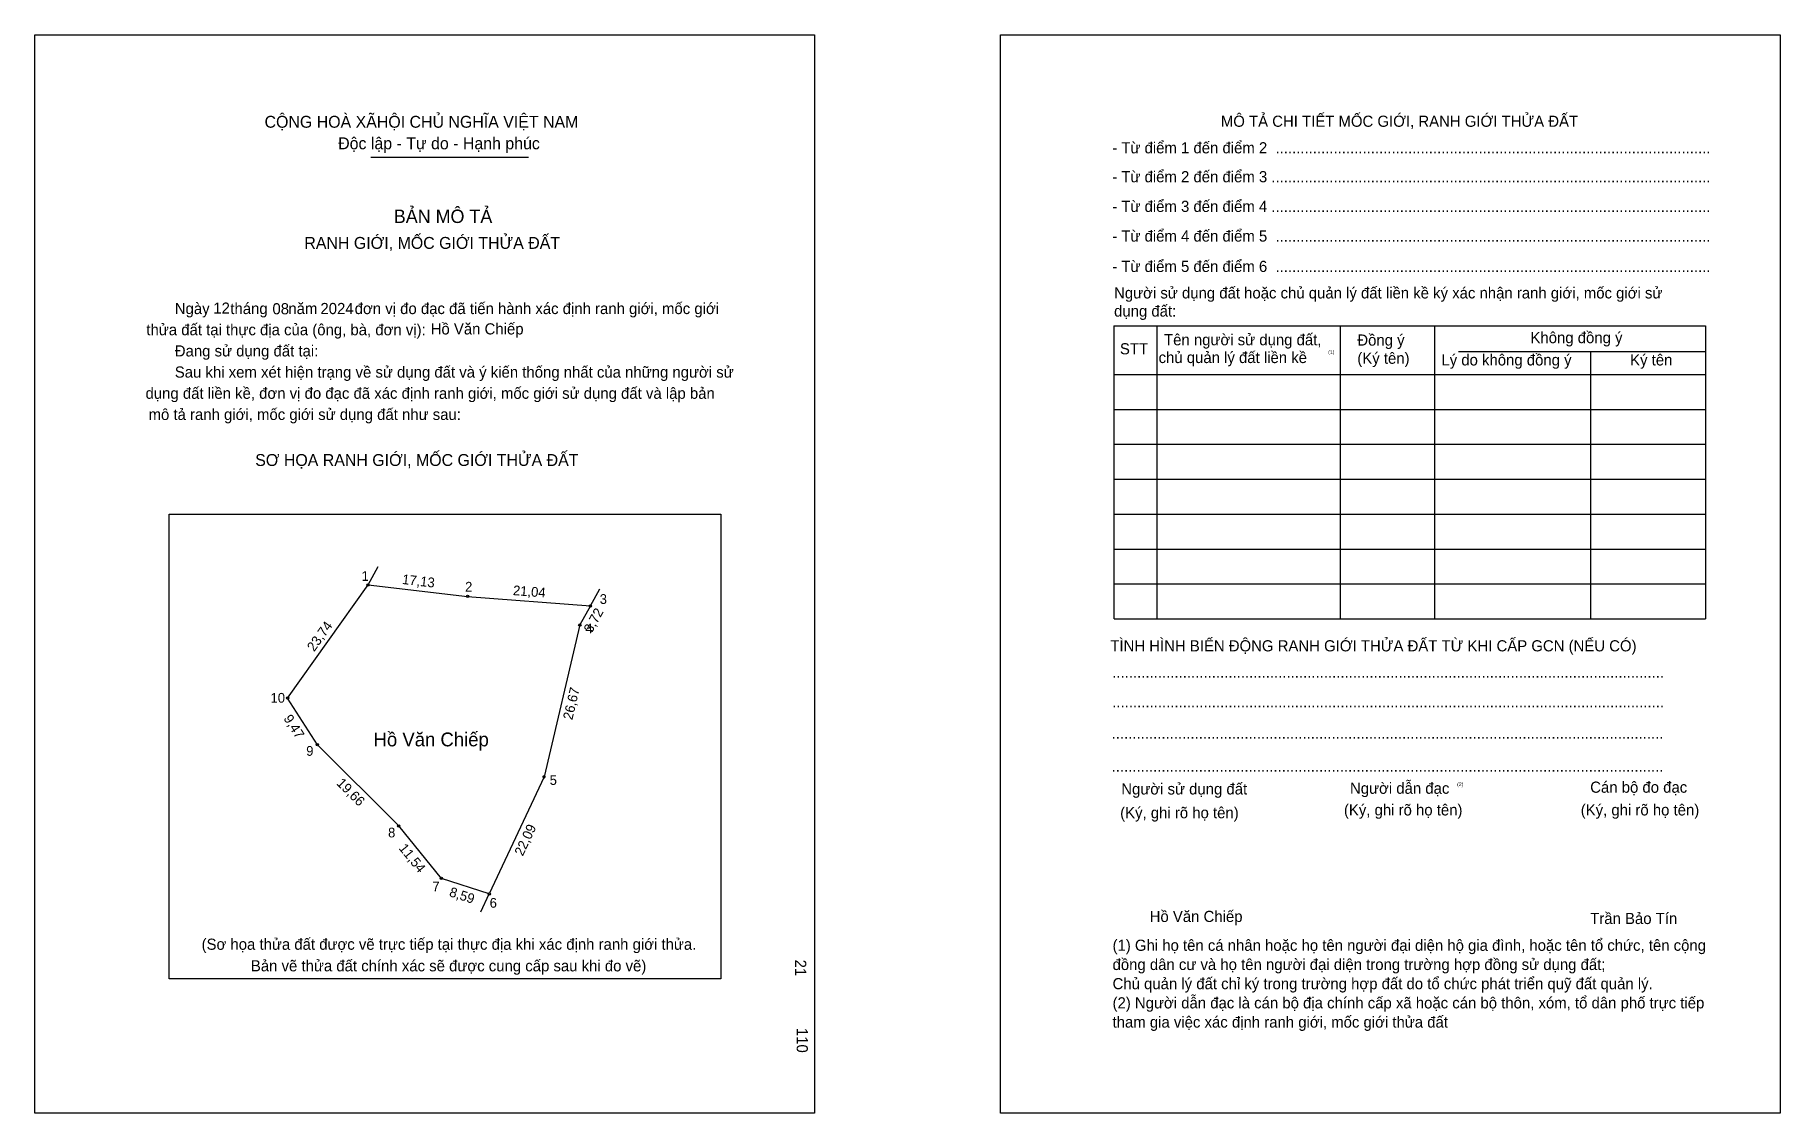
# Model space of a CAD drawing. Extents: x 547888 to 548186, y 1825482 to 1825667.
import ezdxf

# ---------------------------------------------------------------- set-up
doc = ezdxf.new("R2010")
doc.units = 0
for name, color, linetype in [('bmtKhungInTrang1', 7, 'Continuous'), ('bmtKhungInTrang2', 7, 'Continuous'), ('bmtNoiDung', 7, 'Continuous'), ('bmtTemplate', 7, 'Continuous'), ('CanhThua', 7, 'Continuous'), ('ChieuDaiCanhThua', 7, 'Continuous'), ('MocDinhThua', 7, 'Continuous'), ('RauThua', 7, 'Continuous'), ('SoHieuDinhThua', 7, 'Continuous'), ('TenChuSuDung', 7, 'Continuous')]:
    doc.layers.add(name, color=color, linetype=linetype)

msp = doc.modelspace()

# ---------------------------------------------------------------- linework, layer by layer
at = {"layer": 'bmtKhungInTrang1'}
msp.add_lwpolyline([(547887.92, 1825666.68), (548021.16, 1825666.68), (548021.16, 1825482.4), (547887.92, 1825482.4)], close=True, dxfattribs=at)
at = {"layer": 'bmtKhungInTrang2'}
msp.add_lwpolyline([(548052.93, 1825666.68), (548186.17, 1825666.68), (548186.17, 1825482.4), (548052.93, 1825482.4)], close=True, dxfattribs=at)
at = {"layer": 'bmtTemplate'}
for p, q in [((547945.34, 1825645.79), (547972.28, 1825645.79)), ((548079.66, 1825616.97), (548079.66, 1825566.88)), ((548111, 1825616.97), (548111, 1825566.88)), ((548127.13, 1825617.03), (548127.13, 1825566.88)), ((548173.41, 1825616.97), (548173.41, 1825566.88)), ((548131.22, 1825612.56), (548173.41, 1825612.56)), ((548072.35, 1825608.62), (548173.41, 1825608.62)), ((548072.35, 1825602.66), (548173.41, 1825602.66)), ((548072.35, 1825596.7), (548173.41, 1825596.7)), ((548072.35, 1825590.73), (548173.41, 1825590.73)), ((548072.35, 1825584.77), (548173.41, 1825584.77)), ((548072.35, 1825578.8), (548173.41, 1825578.8)), ((548072.35, 1825572.84), (548173.41, 1825572.84)), ((548072.35, 1825566.88), (548173.41, 1825566.88))]:
    msp.add_line(p, q, dxfattribs=at)
for points in [[(548072.29, 1825616.97), (548173.41, 1825616.97)], [(548072.29, 1825616.97), (548072.29, 1825566.88)], [(548153.74, 1825612.5), (548153.74, 1825566.88)]]:
    msp.add_lwpolyline(points, dxfattribs=at)
msp.add_lwpolyline([(547910.85, 1825505.35), (547910.85, 1825584.76), (548005.12, 1825584.76), (548005.12, 1825505.35)], close=True, dxfattribs=at)
at = {"layer": 'CanhThua'}
for p, q in [((547931.1, 1825553.33), (547944.86, 1825572.67)), ((547944.86, 1825572.67), (547961.87, 1825570.7)), ((547961.87, 1825570.7), (547982.85, 1825569.08)), ((547982.85, 1825569.08), (547981.05, 1825565.83)), ((547981.05, 1825565.83), (547974.93, 1825539.87)), ((547936.19, 1825545.34), (547931.1, 1825553.33)), ((547950.11, 1825531.47), (547936.19, 1825545.34)), ((547974.93, 1825539.87), (547965.57, 1825519.86)), ((547957.4, 1825522.52), (547950.11, 1825531.47)), ((547965.57, 1825519.86), (547957.4, 1825522.52))]:
    msp.add_line(p, q, dxfattribs=at)
at = {"layer": 'MocDinhThua'}
for centre in [(547944.86, 1825572.67), (547961.87, 1825570.7), (547982.85, 1825569.08), (547981.05, 1825565.83), (547931.1, 1825553.33), (547936.19, 1825545.34), (547974.93, 1825539.87), (547950.11, 1825531.47), (547957.4, 1825522.52), (547965.57, 1825519.86)]:
    msp.add_circle(centre, 0.2, dxfattribs=at)
at = {"layer": 'RauThua'}
for p, q in [((547944.86, 1825572.67), (547946.59, 1825575.82)), ((547944.86, 1825572.67), (547946.59, 1825575.82)), ((547982.85, 1825569.08), (547984.46, 1825571.99)), ((547964.15, 1825516.82), (547965.57, 1825519.86))]:
    msp.add_line(p, q, dxfattribs=at)

# ---------------------------------------------------------------- texts
at = {"layer": 'bmtNoiDung'}
for s, height, p in [('12', 1.906, (547918.41, 1825619.03)), ('08', 1.906, (547928.52, 1825618.92)), ('2024', 1.906, (547936.72, 1825618.96)), ('Hồ Văn Chiếp', 1.9064, (547955.56, 1825615.48)), ('Hồ Văn Chiếp', 1.9064, (548078.43, 1825515.06))]:
    msp.add_text(s, height=height, dxfattribs=at).set_placement(p)
for s, p in [('21', (548017.84, 1825508.63)), ('110', (548018.11, 1825496.96))]:
    msp.add_text(s, height=1.906, rotation=270, dxfattribs=at).set_placement(p)
at = {"layer": 'bmtTemplate'}
for s, height, p in [('CỘNG HOÀ XÃHỘI CHỦ NGHĨA VIỆT NAM', 2.0335, (547927.17, 1825650.81)), ('MÔ TẢ CHI TIẾT MỐC GIỚI, RANH GIỚI THỬA ĐẤT', 1.9056, (548090.6, 1825650.97)), ('Độc lập - Tự do - Hạnh phúc', 2.0335, (547939.75, 1825647.13)), ('- Từ điểm 1 đến điểm 2  .........................................................................................................', 1.90565, (548072.03, 1825646.43)), ('- Từ điểm 2 đến điểm 3 ..........................................................................................................', 1.90565, (548072.03, 1825641.49)), ('BẢN MÔ TẢ', 2.288, (547949.26, 1825634.53)), ('- Từ điểm 3 đến điểm 4 ..........................................................................................................', 1.90565, (548072.03, 1825636.42)), ('- Từ điểm 4 đến điểm 5  .........................................................................................................', 1.90565, (548072.03, 1825631.35)), ('RANH GIỚI, MỐC GIỚI THỬA ĐẤT', 2.0335, (547933.97, 1825630.11)), ('- Từ điểm 5 đến điểm 6  .........................................................................................................', 1.90565, (548072.03, 1825626.16)), ('Người sử dụng đất hoặc chủ quản lý đất liền kề ký xác nhận ranh giới, mốc giới sử', 1.9056, (548072.35, 1825621.63)), ('Ngày     tháng     năm         đơn vị đo đạc đã tiến hành xác định ranh giới, mốc giới ', 1.9064, (547911.83, 1825618.96)), ('dụng đất:', 1.906, (548072.35, 1825618.53)), ('thửa đất tại thực địa của (ông, bà, đơn vị):', 1.9064, (547906.97, 1825615.34)), ('Tên người sử dụng đất,', 1.9056, (548080.89, 1825613.63)), ('Đồng ý', 1.906, (548113.92, 1825613.57)), ('Không đồng ý', 1.9056, (548143.51, 1825613.99)), ('Đang sử dụng đất tại:', 1.9064, (547911.83, 1825611.72)), ('STT', 1.906, (548073.35, 1825612.08)), ('chủ quản lý đất liền kề', 1.9056, (548079.96, 1825610.59)), ('(1)', 0.635, (548108.94, 1825612.15)), ('(Ký tên)', 1.906, (548113.92, 1825610.47)), ('Lý do không đồng ý', 1.9056, (548128.29, 1825610.18)), ('Ký tên', 1.906, (548160.54, 1825610.18)), ('Sau khi xem xét hiện trạng về sử dụng đất và ý kiến thống nhất của những người sử ', 1.9064, (547911.83, 1825608.1)), ('dụng đất liền kề, đơn vị đo đạc đã xác định ranh giới, mốc giới sử dụng đất và lập bản', 1.9064, (547906.83, 1825604.48)), ('mô tả ranh giới, mốc giới sử dụng đất như sau:', 1.9064, (547907.35, 1825600.86)), ('SƠ HỌA RANH GIỚI, MỐC GIỚI THỬA ĐẤT', 2.0335, (547925.57, 1825593)), ('TÌNH HÌNH BIẾN ĐỘNG RANH GIỚI THỬA ĐẤT TỪ KHI CẤP GCN (NẾU CÓ)', 1.9056, (548071.71, 1825561.31)), ('.....................................................................................................................................', 1.9085, (548072.03, 1825556.83)), ('.....................................................................................................................................', 1.9085, (548072.03, 1825551.76)), ('.....................................................................................................................................', 1.9085, (548071.93, 1825546.39)), ('.....................................................................................................................................', 1.9085, (548071.93, 1825540.73)), ('Người sử dụng đất', 1.9056, (548073.58, 1825536.85)), ('Người dẫn đạc', 1.9056, (548112.67, 1825536.97)), ('(2)', 0.635, (548130.97, 1825538.28)), ('Cán bộ đo đạc', 1.9056, (548153.72, 1825537.15)), ('(Ký, ghi rõ họ tên)', 1.9056, (548073.39, 1825532.79)), ('(Ký, ghi rõ họ tên)', 1.9056, (548111.63, 1825533.27)), ('(Ký, ghi rõ họ tên)', 1.9056, (548152.1, 1825533.27)), ('Trần Bảo Tín', 1.9056, (548153.72, 1825514.71)), ('(Sơ họa thửa đất được vẽ trực tiếp tại thực địa khi xác định ranh giới thửa.', 1.9064, (547916.41, 1825510.31)), ('(1) Ghi họ tên cá nhân hoặc họ tên người đại diện hộ gia đình, hoặc tên tổ chức, tên cộng', 1.9056, (548072.09, 1825510.13)), ('Bản vẽ thửa đất chính xác sẽ được cung cấp sau khi đo vẽ)', 1.9064, (547924.83, 1825506.62)), ('đồng dân cư và họ tên người đại diện trong trường hợp đồng sử dụng đất;', 1.9056, (548072.09, 1825506.85)), ('Chủ quản lý đất chỉ ký trong trường hợp đất do tổ chức phát triển quỹ đất quản lý.', 1.9056, (548072.09, 1825503.57)), ('(2) Người dẫn đạc là cán bộ địa chính cấp xã hoặc cán bộ thôn, xóm, tổ dân phố trực tiếp', 1.9056, (548072.09, 1825500.29)), ('tham gia việc xác định ranh giới, mốc giới thửa đất', 1.9056, (548072.09, 1825497.01))]:
    msp.add_text(s, height=height, dxfattribs=at).set_placement(p)
at = {"layer": 'ChieuDaiCanhThua'}
for s, rotation, p in [('17,13', 353.4123, (547950.62, 1825572.84)), ('21,04', 355.581, (547969.58, 1825570.94)), ('3,72', 61.0487, (547983.07, 1825564.32)), ('23,74', 54.5645, (547935.65, 1825561.16)), ('26,67', 76.7225, (547979.76, 1825549.5)), ('9,47', 302.5236, (547930.35, 1825549.85)), ('19,66', 315.1134, (547939.36, 1825538.65)), ('22,09', 64.9439, (547971.3, 1825526.22)), ('11,54', 309.1389, (547950.02, 1825527.63)), ('8,59', 341.97, (547958.61, 1825519.5))]:
    msp.add_text(s, height=1.665, rotation=rotation, dxfattribs=at).set_placement(p)
at = {"layer": 'SoHieuDinhThua'}
for s, height, p in [('1', 1.66, (547943.75, 1825573.36)), ('2', 1.66, (547961.45, 1825571.53)), ('3', 1.66, (547984.45, 1825569.43)), ('4', 1.66, (547982.01, 1825564.4)), ('10', 1.665, (547928.19, 1825552.54)), ('9', 1.66, (547934.29, 1825543.47)), ('5', 1.66, (547975.9, 1825538.49)), ('8', 1.66, (547948.28, 1825529.52)), ('7', 1.66, (547955.86, 1825520.31)), ('6', 1.66, (547965.64, 1825517.5))]:
    msp.add_text(s, height=height, dxfattribs=at).set_placement(p)
at = {"layer": 'TenChuSuDung'}
msp.add_text('Hồ Văn Chiếp', height=2.3653, dxfattribs=at).set_placement((547945.8, 1825545.08))

doc.saveas('drawing.dxf')
